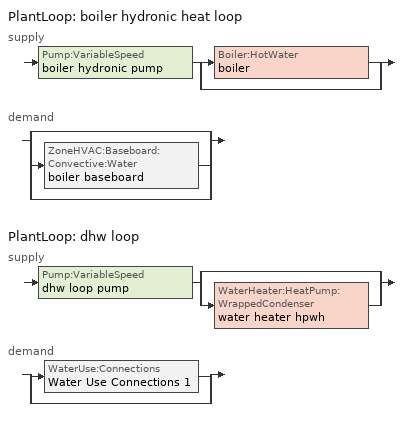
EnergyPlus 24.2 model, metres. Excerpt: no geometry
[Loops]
PlantLoop 'boiler hydronic heat loop'
 supply: Pump:VariableSpeed 'boiler hydronic pump' > split
  | Boiler:HotWater 'boiler'
  | bypass
 demand: split
  | bypass
  | ZoneHVAC:Baseboard:Convective:Water 'boiler baseboard'
  | bypass
PlantLoop 'dhw loop'
 supply: Pump:VariableSpeed 'dhw loop pump' > split
  | bypass
  | WaterHeater:HeatPump:WrappedCondenser 'water heater hpwh'
 demand: split
  | WaterUse:Connections 'Water Use Connections 1'
  | bypass
[ZoneControl:Thermostat]
conditioned space Thermostat: Zone or ZoneList=conditioned space; Control Type Schedule=conditioned space Thermostat Schedule; Control 1=conditioned space temperature setpoint; Temperature Difference Between Cutout And Setpoint {deltaC}=0
[ThermostatSetpoint:DualSetpoint]
conditioned space temperature setpoint: Heating Setpoint Temperature Schedule=heating setpoint; Cooling Setpoint Temperature Schedule=cooling setpoint
[ZoneHVAC:Baseboard:Convective:Water]
boiler baseboard: Availability Schedule=Always On Discrete; Heating Design Capacity Method=HeatingDesignCapacity; Heating Design Capacity {W}=10522.7; Heating Design Capacity Per Floor Area {W/m2}=0; Fraction of Autosized Heating Design Capacity=0.8; U-Factor Times Area Value {W/K}=757.636; Maximum Water Flow Rate {m3/s}=0.000453298; Convergence Tolerance=0.001
[Zone equipment]
conditioned space: boiler baseboard
[PlantLoop] Fluid Type=Water; Maximum Loop Temperature {C}=100; Minimum Loop Temperature {C}=0; Minimum Loop Flow Rate {m3/s}=0; Load Distribution Scheme=Optimal; Plant Loop Demand Calculation Scheme=SingleSetpoint; Common Pipe Simulation=None
Name | Plant Equipment Operation Scheme | Maximum Loop Flow Rate {m3/s} | Plant Loop Volume {m3}
boiler hydronic heat loop | boiler hydronic heat loop Operation Schemes | Autosize | Autocalculate
dhw loop | dhw loop Operation Schemes | 0.01 | 0.003
[Sizing:Plant] Loop Type=Heating; Sizing Option=NonCoincident; Zone Timesteps in Averaging Window=1; Coincident Sizing Factor Mode=None
Name | Design Loop Exit Temperature {C} | Loop Design Temperature Difference {deltaC}
boiler hydronic heat loop | 82.2222 | 11.1111
dhw loop | 51.6667 | 5.55556
[Pump:VariableSpeed] Motor Efficiency=0.85; Fraction of Motor Inefficiencies to Fluid Stream=0; Coefficient 1 of the Part Load Performance Curve=0; Coefficient 2 of the Part Load Performance Curve=1; Coefficient 3 of the Part Load Performance Curve=0; Coefficient 4 of the Part Load Performance Curve=0; Design Minimum Flow Rate {m3/s}=0; Pump Control Type=Intermittent; Skin Loss Radiative Fraction=0.5; Design Power Sizing Method=PowerPerFlowPerPressure; Design Electric Power per Unit Flow Rate {W/(m3/s)}=348701.1; Design Shaft Power per Unit Flow Rate per Unit Head {W/((m3/s)-Pa)}=1.28205; Design Minimum Flow Rate Fraction=0
Name | Design Maximum Flow Rate {m3/s} | Design Pump Head {Pa} | Design Power Consumption {W}
boiler hydronic pump | 0.00594952 | 20000 | 158.654
dhw loop pump | 0.01 | 1 | 0
[Boiler:HotWater]
boiler: Fuel Type=FuelOilNo2; Nominal Capacity {W}=10522.7; Nominal Thermal Efficiency=0.8; Efficiency Curve Temperature Evaluation Variable=LeavingBoiler; Normalized Boiler Efficiency Curve=NonCondensingBoilerEff; Design Water Flow Rate {m3/s}=Autosize; Minimum Part Load Ratio=0; Maximum Part Load Ratio=1; Optimum Part Load Ratio=1; Water Outlet Upper Temperature Limit {C}=99.9; Boiler Flow Mode=LeavingSetpointModulated; On Cycle Parasitic Electric Load {W}=0; Sizing Factor=1; Off Cycle Parasitic Fuel Load {W}=0
[SetpointManager:Scheduled] Control Variable=Temperature
Name | Schedule
boiler hydronic heat loop setpoint manager | boiler hydronic heat supply setpoint
Setpoint Manager Scheduled 1 | dhw temp
[PlantEquipmentOperationSchemes] Control Scheme Object Type 1=PlantEquipmentOperation:HeatingLoad; Control Scheme Schedule Name 1=Always On Discrete
Name | Control Scheme Name 1
boiler hydronic heat loop Operation Schemes | boiler hydronic heat loop Heating Operation Scheme
dhw loop Operation Schemes | dhw loop Heating Operation Scheme
[PlantEquipmentOperation:HeatingLoad] Load Range Lower Limit 1 {W}=0; Load Range Upper Limit 1 {W}=1000000000
Name | Range Equipment List Name 1
boiler hydronic heat loop Heating Operation Scheme | boiler hydronic heat loop Heating Equipment List
dhw loop Heating Operation Scheme | dhw loop Heating Equipment List
[PlantEquipmentList]
boiler hydronic heat loop Heating Equipment List: Boiler:HotWater, boiler
dhw loop Heating Equipment List: WaterHeater:HeatPump:WrappedCondenser, water heater hpwh
[WaterHeater:Stratified]
water heater tank: Tank Volume {m3}=0.170344; Tank Height {m}=1.0335; Tank Shape=VerticalCylinder; Maximum Temperature Limit {C}=90; Heater Priority Control=MasterSlave; Heater 1 Setpoint Temperature Schedule=water heater TopElementSetpoint; Heater 1 Deadband Temperature Difference {deltaC}=18.5; Heater 1 Capacity {W}=4500.11; Heater 1 Height {m}=0.818187; Heater 2 Setpoint Temperature Schedule=water heater BottomElementSetpoint; Heater 2 Deadband Temperature Difference {deltaC}=3.89; Heater 2 Capacity {W}=4500.11; Heater 2 Height {m}=0.215312; Heater Fuel Type=Electricity; Heater Thermal Efficiency=1; Off Cycle Parasitic Fuel Consumption Rate {W}=3; Off Cycle Parasitic Fuel Type=Electricity; Off Cycle Parasitic Heat Fraction to Tank=0; Off Cycle Parasitic Height {m}=0; On Cycle Parasitic Fuel Consumption Rate {W}=3; On Cycle Parasitic Fuel Type=Electricity; On Cycle Parasitic Heat Fraction to Tank=0; On Cycle Parasitic Height {m}=0; Ambient Temperature Indicator=Schedule; Ambient Temperature Schedule=water heater Tamb act; Uniform Skin Loss Coefficient per Unit Area to Ambient Temperature {W/m2-K}=1.04512; Skin Loss Fraction to Zone=1; Off Cycle Flue Loss Coefficient to Ambient Temperature {W/K}=0; Off Cycle Flue Loss Fraction to Zone=1; Use Side Effectiveness=1; Use Side Inlet Height {m}=0; Use Side Outlet Height {m}=Autocalculate; Source Side Effectiveness=1; Source Side Inlet Height {m}=0; Source Side Outlet Height {m}=0; Inlet Mode=Fixed; Use Side Design Flow Rate {m3/s}=0.00283433; Source Side Design Flow Rate {m3/s}=0; Indirect Water Heating Recovery Time {hr}=1.5; Number of Nodes=6; Additional Destratification Conductivity {W/m-K}=0; Node 1 Additional Loss Coefficient {W/K}=0; Node 2 Additional Loss Coefficient {W/K}=0; Node 3 Additional Loss Coefficient {W/K}=0; Node 4 Additional Loss Coefficient {W/K}=0; Node 5 Additional Loss Coefficient {W/K}=0; Node 6 Additional Loss Coefficient {W/K}=0
[WaterHeater:Sizing]
water heater tank: Design Mode=PeakDraw; Time Storage Can Meet Peak Draw {hr}=0.538503; Time for Tank Recovery {hr}=0; Nominal Tank Volume for Autosizing Plant Connections {m3}=1
[WaterHeater:HeatPump:WrappedCondenser]
water heater hpwh: Compressor Setpoint Temperature Schedule=water heater setpoint; Dead Band Temperature Difference {deltaC}=3.89; Condenser Bottom Location {m}=0.0430625; Condenser Top Location {m}=0.559813; Evaporator Air Flow Rate {m3/s}=0.0854225; Inlet Air Configuration=Schedule; Inlet Air Temperature Schedule=water heater Tamb act; Inlet Air Humidity Schedule=water heater RHamb act; Tank=water heater tank; DX Coil=water heater coil; Minimum Inlet Air Temperature for Compressor Operation {C}=5.55556; Maximum Inlet Air Temperature for Compressor Operation {C}=48.8889; Compressor Location=Schedule; Compressor Ambient Temperature Schedule=water heater Tamb act; Fan=water heater fan; Fan Placement=DrawThrough; On Cycle Parasitic Electric Load {W}=0; Off Cycle Parasitic Electric Load {W}=0; Parasitic Heat Rejection Location=Outdoors; Inlet Air Mixer Schedule=Always On Discrete; Tank Element Control Logic=MutuallyExclusive; Control Sensor 1 Height In Stratified Tank {m}=0.818187; Control Sensor 1 Weight=0.75; Control Sensor 2 Height In Stratified Tank {m}=0.301438
[Coil:WaterHeating:AirToWaterHeatPump:Wrapped]
water heater coil: Rated Heating Capacity {W}=2018.38; Rated COP {W/W}=4.036802; Rated Sensible Heat Ratio=0.88; Rated Evaporator Inlet Air Dry-Bulb Temperature {C}=19.7222; Rated Evaporator Inlet Air Wet-Bulb Temperature {C}=13.561; Rated Condenser Water Temperature {C}=48.89; Rated Evaporator Air Flow Rate {m3/s}=0.0854225; Evaporator Fan Power Included in Rated COP=Yes; Crankcase Heater Capacity {W}=0; Maximum Ambient Temperature for Crankcase Heater Operation {C}=0; Evaporator Air Temperature Type for Curve Objects=WetBulbTemperature; Heating Capacity Function of Temperature Curve=HPWH-Cap-fT; Heating Capacity Function of Air Flow Fraction Curve=HPWH-Htg-Cap-FF; Heating COP Function of Temperature Curve=HPWH-COP-fT; Heating COP Function of Air Flow Fraction Curve=HPWH-Htg-COP-FF; Part Load Fraction Correlation Curve=HPWH-COP-fPLR
[Fan:SystemModel]
water heater fan: Availability Schedule=Always On Discrete; Design Maximum Air Flow Rate {m3/s}=0.0854225; Speed Control Method=Discrete; Electric Power Minimum Flow Rate Fraction=0.2; Design Pressure Rise {Pa}=500; Motor Efficiency=1; Motor In Air Stream Fraction=1; Design Electric Power Consumption {W}=Autosize; Design Power Sizing Method=PowerPerFlow; Electric Power Per Unit Flow Rate {W/(m3/s)}=97.8923; Electric Power Per Unit Flow Rate Per Unit Pressure {W/((m3/s)-Pa)}=1.66667; Fan Total Efficiency=0.7; Motor Loss Radiative Fraction=0; Number of Speeds=1
[WaterUse:Connections]
Water Use Connections 1: Drain Water Heat Exchanger Type=None; Drain Water Heat Exchanger Destination=Plant; Water Use Equipment Name 1=dhw fixtures; Water Use Equipment Name 2=dhw distribution waste; Water Use Equipment Name 3=clothes washer; Water Use Equipment Name 4=dishwasher
[WaterUse:Equipment]
Name | Peak Flow Rate {m3/s} | Flow Rate Fraction Schedule | Target Temperature Schedule
dhw fixtures | 1.73534e-05 | hot_water_fixtures | mixed water temperature schedule
dhw distribution waste | 9.02984e-06 | hot_water_fixtures | mixed water temperature schedule
clothes washer | 1.83203e-06 | hot_water_clothes_washer
[EnergyManagementSystem:InternalVariable]
boiler_hydronic_pump_rated_mfr: Internal Data Index Key=boiler hydronic pump; Internal Data Type=Pump Maximum Mass Flow Rate
[EnergyManagementSystem:Sensor]
Name | Output:Variable or Output:Meter Index Key | Output:Variable or Output:Meter
boiler_baseboard_s | boiler baseboard | Baseboard Total Heating Energy
boiler_hydronic_pump_mfr_s | boiler hydronic pump | Pump Mass Flow Rate
boiler_hydronic_pump_s | boiler hydronic pump | Pump Electricity Energy
boiler_plr_s | boiler | Boiler Part Load Ratio
conditioned_space_clg_unmet_s | conditioned space | Zone Cooling Setpoint Not Met Time
conditioned_space_htg_unmet_s | conditioned space | Zone Heating Setpoint Not Met Time
fridge_tin_s; tin_s; tin_s_1; water_heater_amb_temp | conditioned space | Zone Mean Air Temperature
ig_ee_conv_1 | clothes washer | Electric Equipment Convective Heating Energy
ig_ee_rad_1 | clothes washer | Electric Equipment Radiant Heating Energy
tout_s | conditioned space | Zone Outdoor Air Drybulb Temperature
water_heater_amb_rh | conditioned space | Zone Air Relative Humidity
water_heater_coil_energy | water heater coil | Cooling Coil Water Heating Electricity Rate
water_heater_fan_energy; water_heater_fan_pwr | water heater fan | Fan Electricity Rate
water_heater_lat_cool | water heater coil | Cooling Coil Latent Cooling Rate
water_heater_sens_cool | water heater coil | Cooling Coil Sensible Cooling Rate
water_heater_tank_energy | water heater tank | Water Heater Electricity Rate
water_heater_tank_off_cycle_parasitic | water heater tank | Water Heater Off Cycle Parasitic Electricity Rate
water_heater_tank_on_cycle_parasitic | water heater tank | Water Heater On Cycle Parasitic Electricity Rate
water_heater_tl | water heater tank | Water Heater Heat Loss Rate
win_s | conditioned space | Zone Air Humidity Ratio
[EnergyManagementSystem:Actuator]
Name | Actuated Component Unique | Actuated Component Type | Actuated Component Control Type
boiler_hydronic_pump_pressure_rise_act | boiler hydronic pump | Pump | Pump Pressure Rise
water_heater_RHamb_act | water heater RHamb act | Schedule:Constant | Schedule Value
water_heater_Tamb_act | water heater Tamb act | Schedule:Constant | Schedule Value
[EnergyManagementSystem:Program]
component_loads_program: Set loads_htg_walls = 0; Set loads_htg_rim_joists = 0; Set loads_htg_foundation_walls = 0; Set loads_htg_floors = 0; Set loads_htg_slabs = 0; Set loads_htg_ceilings = 0; Set loads_htg_roofs = 0; Set loads_htg_windows_conduction = 0; Set loads_htg_windows_solar = 0; Set loads_htg_doors = 0; Set loads_htg_skylights_conduction = 0; Set loads_htg_skylights_solar = 0; Set loads_htg_internal_mass = 0; Set loads_htg_intgains = 0; Set loads_htg_lighting = 0; Set loads_htg_infil = 0; Set loads_htg_mechvent = 0; Set loads_htg_natvent = 0; Set loads_htg_whf = 0; Set loads_htg_ducts = 0; Set loads_clg_walls = 0; Set loads_clg_rim_joists = 0; Set loads_clg_foundation_walls = 0; Set loads_clg_floors = 0; Set loads_clg_slabs = 0; Set loads_clg_ceilings = 0; Set loads_clg_roofs = 0; Set loads_clg_windows_conduction = 0; Set loads_clg_windows_solar = 0; Set loads_clg_doors = 0; Set loads_clg_skylights_conduction = 0; Set loads_clg_skylights_solar = 0; Set loads_clg_internal_mass = 0; Set loads_clg_intgains = 0; Set loads_clg_lighting = 0; Set loads_clg_infil = 0; Set loads_clg_mechvent = 0; Set loads_clg_natvent = 0; Set loads_clg_whf = 0; Set loads_clg_ducts = 0; Set hr_walls = 0; Set hr_walls = hr_walls + s_conv_2 + s_ig_2 + s_sol_2 + s_lgt_2 + s_surf_2; Set hr_walls = hr_walls + s_conv_3 + s_ig_3 + s_sol_3 + s_lgt_3 + s_surf_3; Set hr_walls = hr_walls + s_conv_4 + s_ig_4 + s_sol_4 + s_lgt_4 + s_surf_4; Set hr_walls = hr_walls + s_conv_5 + s_ig_5 + s_sol_5 + s_lgt_5 + s_surf_5; Set hr_rim_joists = 0; Set hr_foundation_walls = 0; Set hr_floors = 0; Set hr_slabs = 0; Set hr_slabs = hr_slabs + s_conv_1 + s_ig_1 + s_sol_1 + s_lgt_1 + s_surf_1; Set hr_ceilings = 0; Set hr_ceilings = hr_ceilings + s_conv + s_ig + s_sol + s_lgt + s_surf; Set hr_roofs = 0; Set hr_windows_conduction = 0; Set hr_windows_conduction = hr_windows_conduction + ss_conv_1; Set hr_windows_conduction = hr_windows_conduction + ss_ig_1; Set hr_windows_conduction = hr_windows_conduction + ss_surf_1; Set hr_windows_conduction = hr_windows_conduction + ss_conv_2; Set hr_windows_conduction = hr_windows_conduction + ss_ig_2; Set hr_windows_conduction = hr_windows_conduction + ss_surf_2; Set hr_windows_conduction = hr_windows_conduction + ss_conv_3; Set hr_windows_conduction = hr_windows_conduction + ss_ig_3; Set hr_windows_conduction = hr_windows_conduction + ss_surf_3; Set hr_windows_conduction = hr_windows_conduction + ss_conv_4; Set hr_windows_conduction = hr_windows_conduction + ss_ig_4; Set hr_windows_conduction = hr_windows_conduction + ss_surf_4; Set hr_windows_solar = 0; Set hr_windows_solar = hr_windows_solar - ss_trans_in * ZoneTimestep * 3600 + ss_back_out * ZoneTimestep * 3600 + ss_trans_out * ZoneTimestep * 3600; Set hr_windows_solar = hr_windows_solar - ss_trans_in_1 * ZoneTimestep * 3600 + ss_back_out_1 * ZoneTimestep * 3600 + ss_trans_out_1 * ZoneTimestep * 3600; Set hr_windows_solar = hr_windows_solar - ss_trans_in_2 * ZoneTimestep * 3600 + ss_back_out_2 * ZoneTimestep * 3600 + ss_trans_out_2 * ZoneTimestep * 3600; Set hr_windows_solar = hr_windows_solar - ss_trans_in_3 * ZoneTimestep * 3600 + ss_back_out_3 * ZoneTimestep * 3600 + ss_trans_out_3 * ZoneTimestep * 3600; Set hr_doors = 0; Set hr_doors = hr_doors + ss_sol; Set hr_doors = hr_doors + ss_lgt; Set hr_doors = hr_doors + ss_conv; Set hr_doors = hr_doors + ss_ig; Set hr_doors = hr_doors + ss_surf; Set hr_skylights_conduction = 0; Set hr_skylights_solar = 0; Set hr_internal_mass = 0; Set hr_internal_mass = hr_internal_mass + im_conv + im_ig + im_sol + im_lgt + im_surf; Set hr_internal_mass = hr_internal_mass + im_conv_1 + im_ig_1 + im_sol_1 + im_lgt_1 + im_surf_1; Set hr_intgains = 0; Set hr_intgains = hr_intgains - ig_ee_conv - ig_ee_rad - ig_ee_conv_1 - ig_ee_rad_1 - ig_ee_conv_2 - ig_ee_rad_2 - ig_ee_conv_3 - ig_ee_rad_3 - ig_ee_conv_4 - ig_ee_rad_4 - ig_ee_conv_5 - ig_ee_rad_5 - ig_ee_conv_6 - ig_ee_rad_6 - ig_ee_conv_7 - ig_ee_rad_7 - ig_ee_conv_8 - ig_ee_rad_8 - ig_ee_conv_9 - ig_ee_rad_9 - ig_ee_conv_10 - ig_ee_rad_10 - ig_oe_conv - ig_oe_rad - ig_oe_conv_1 - ig_oe_rad_1 - ig_oe_conv_2 - ig_oe_rad_2 - ig_oe_conv_3 - ig_oe_rad_3 - ig_oe_conv_4 - ig_oe_rad_4 - ig_oe_conv_5 - ig_oe_rad_5 - ig_oe_conv_6 - ig_oe_rad_6 - ig_ppl_conv - ig_ppl_rad; Set hr_lighting = 0; Set hr_lighting = hr_lighting - ig_lgt_conv - ig_lgt_rad - ig_lgt_vis; Set hr_infil = 0; Set hr_infil = hr_infil - airflow_gain + airflow_loss; Set hr_natvent = 0; Set hr_natvent = hr_natvent - airflow_gain_1 + airflow_loss_1; Set hr_whf = 0; Set hr_whf = hr_whf - airflow_gain_2 + airflow_loss_2; Set hr_mechvent = 0; Set hr_mechvent = hr_mechvent - mv_conv - mv_rad - mv_conv_1 - mv_rad_1 - mv_conv_2 - mv_rad_2 - mv_conv_3 - mv_rad_3 - mv_conv_4 - mv_rad_4 - mv_conv_5 - mv_rad_5; Set hr_ducts = 0; Set htg_mode = 0; Set clg_mode = 0; If (htg_load_cond > 0); Set htg_mode = 1.0; ElseIf (clg_load_cond > 0); Set clg_mode = 0.0; Else; Set htg_season = 0; Set clg_season = 0; If ((DayOfYear >= 1) && (DayOfYear <= 365)); Set clg_season = 1; EndIf; If ((DayOfYear >= 1) && (DayOfYear <= 365)); Set htg_season = 1; EndIf; If ((airflow_gain_1 <> 0) || (airflow_loss_1 <> 0)) && (clg_season == 1); Set clg_mode = 0.0; ElseIf ((airflow_gain_2 <> 0) || (airflow_loss_2 <> 0)) && (clg_season == 1); Set clg_mode = 0.0; Else; Set Tmid_setpoint = (htg_sp_s_1 + clg_sp_s_1) / 2; If (tin_s_1 > Tmid_setpoint) && (clg_season == 1); Set clg_mode = 0.0; ElseIf (tin_s_1 < Tmid_setpoint) && (htg_season == 1); Set htg_mode = 1.0; EndIf; EndIf; EndIf; Set loads_htg_walls = loads_htg_walls + (hr_walls * htg_mode * 1); Set loads_htg_rim_joists = loads_htg_rim_joists + (hr_rim_joists * htg_mode * 1); Set loads_htg_foundation_walls = loads_htg_foundation_walls + (hr_foundation_walls * htg_mode * 1); Set loads_htg_floors = loads_htg_floors + (hr_floors * htg_mode * 1); Set loads_htg_slabs = loads_htg_slabs + (hr_slabs * htg_mode * 1); Set loads_htg_ceilings = loads_htg_ceilings + (hr_ceilings * htg_mode * 1); Set loads_htg_roofs = loads_htg_roofs + (hr_roofs * htg_mode * 1); Set loads_htg_windows_conduction = loads_htg_windows_conduction + (hr_windows_conduction * htg_mode * 1); Set loads_htg_windows_solar = loads_htg_windows_solar + (hr_windows_solar * htg_mode * 1); Set loads_htg_doors = loads_htg_doors + (hr_doors * htg_mode * 1); Set loads_htg_skylights_conduction = loads_htg_skylights_conduction + (hr_skylights_conduction * htg_mode * 1); Set loads_htg_skylights_solar = loads_htg_skylights_solar + (hr_skylights_solar * htg_mode * 1); Set loads_htg_internal_mass = loads_htg_internal_mass + (hr_internal_mass * htg_mode * 1); Set loads_htg_intgains = loads_htg_intgains + (hr_intgains * htg_mode * 1); Set loads_htg_lighting = loads_htg_lighting + (hr_lighting * htg_mode * 1); Set loads_htg_infil = loads_htg_infil + (hr_infil * htg_mode * 1); Set loads_htg_mechvent = loads_htg_mechvent + (hr_mechvent * htg_mode * 1); Set loads_htg_natvent = loads_htg_natvent + (hr_natvent * htg_mode * 1); Set loads_htg_whf = loads_htg_whf + (hr_whf * htg_mode * 1); Set loads_htg_ducts = loads_htg_ducts + (hr_ducts * htg_mode * 1); Set loads_clg_walls = loads_clg_walls + (-hr_walls * clg_mode * 1); Set loads_clg_rim_joists = loads_clg_rim_joists + (-hr_rim_joists * clg_mode * 1); Set loads_clg_foundation_walls = loads_clg_foundation_walls + (-hr_foundation_walls * clg_mode * 1); Set loads_clg_floors = loads_clg_floors + (-hr_floors * clg_mode * 1); Set loads_clg_slabs = loads_clg_slabs + (-hr_slabs * clg_mode * 1); Set loads_clg_ceilings = loads_clg_ceilings + (-hr_ceilings * clg_mode * 1); Set loads_clg_roofs = loads_clg_roofs + (-hr_roofs * clg_mode * 1); Set loads_clg_windows_conduction = loads_clg_windows_conduction + (-hr_windows_conduction * clg_mode * 1); Set loads_clg_windows_solar = loads_clg_windows_solar + (-hr_windows_solar * clg_mode * 1); Set loads_clg_doors = loads_clg_doors + (-hr_doors * clg_mode * 1); Set loads_clg_skylights_conduction = loads_clg_skylights_conduction + (-hr_skylights_conduction * clg_mode * 1); Set loads_clg_skylights_solar = loads_clg_skylights_solar + (-hr_skylights_solar * clg_mode * 1); Set loads_clg_internal_mass = loads_clg_internal_mass + (-hr_internal_mass * clg_mode * 1); Set loads_clg_intgains = loads_clg_intgains + (-hr_intgains * clg_mode * 1); Set loads_clg_lighting = loads_clg_lighting + (-hr_lighting * clg_mode * 1); Set loads_clg_infil = loads_clg_infil + (-hr_infil * clg_mode * 1); Set loads_clg_mechvent = loads_clg_mechvent + (-hr_mechvent * clg_mode * 1); Set loads_clg_natvent = loads_clg_natvent + (-hr_natvent * clg_mode * 1); Set loads_clg_whf = loads_clg_whf + (-hr_whf * clg_mode * 1); Set loads_clg_ducts = loads_clg_ducts + (-hr_ducts * clg_mode * 1)
[Schedule:Constant]
Name | Hourly Value
Always On Discrete | 1
boiler hydronic heat supply setpoint | 82.2222
dhw temp; water heater setpoint | 51.6667
mixed water temperature schedule | 40.5556
water heater BottomElementSetpoint; water heater TopElementSetpoint | 0
water heater RHamb act | 0.5
water heater Tamb act | 23
[Schedule:Day:Interval]
heating setpoint day: No, 09:00, 16.6667, 24:00, 18.3333
heating setpoint default day; cooling setpoint default day: No, 24:00, 0
cooling setpoint day: No, 24:00, 25.5556
[Schedule:Week:Daily]
heating setpoint Week Rule - Jan1-Dec31: heating setpoint day, heating setpoint day, heating setpoint day, heating setpoint day, heating setpoint day, heating setpoint day, heating setpoint day, heating setpoint default day, heating setpoint default day, heating setpoint default day, heating setpoint default day, heating setpoint default day
cooling setpoint Week Rule - Jan1-Dec31: cooling setpoint day, cooling setpoint day, cooling setpoint day, cooling setpoint day, cooling setpoint day, cooling setpoint day, cooling setpoint day, cooling setpoint default day, cooling setpoint default day, cooling setpoint default day, cooling setpoint default day, cooling setpoint default day
[Schedule:Year]
heating setpoint: heating setpoint Week Rule - Jan1-Dec31, 1, 1, 12, 31
cooling setpoint: cooling setpoint Week Rule - Jan1-Dec31, 1, 1, 12, 31
[Schedule:File] File=in.schedules.csv; Rows to Skip at Top=1; Number of Hours of Data=8760; Column Separator=Comma; Interpolate to Timestep=Yes; Minutes per Item=15; Adjust Schedule for Daylight Savings=Yes
Name | Column Number
dishwasher | 6
hot_water_clothes_washer | 7
hot_water_fixtures | 11
[Schedule:Compact]
conditioned space Thermostat Schedule: Through: 12/31, For: AllDays, Until: 24:00, 4
[Curve:Bicubic]
NonCondensingBoilerEff: Coefficient1 Constant=1.11172; Coefficient2 x=0.0786141; Coefficient3 x**2=-0.400426; Coefficient4 y=0; Coefficient5 y**2=-0.000156783; Coefficient6 x*y=0.0093846; Coefficient7 x**3=0.234258; Coefficient8 y**3=1.32927e-06; Coefficient9 x**2*y=-0.0044467; Coefficient10 x*y**2=-1.22498e-05; Minimum Value of x {BasedOnField A2}=0.1; Maximum Value of x {BasedOnField A2}=1; Minimum Value of y {BasedOnField A3}=20; Maximum Value of y {BasedOnField A3}=80
[Curve:Biquadratic] Minimum Value of x {BasedOnField A2}=0; Maximum Value of x {BasedOnField A2}=100; Minimum Value of y {BasedOnField A3}=0; Maximum Value of y {BasedOnField A3}=100
Name | Coefficient1 Constant | Coefficient2 x | Coefficient3 x**2 | Coefficient4 y | Coefficient5 y**2 | Coefficient6 x*y
HPWH-Cap-fT | 0.563 | 0.0437 | 3.9e-05 | 0.0055 | -0.000148 | -0.000145
HPWH-COP-fT | 1.1332 | 0.063 | -9.79e-05 | -0.00972 | -2.14e-05 | -0.000686
[Curve:Cubic] Coefficient1 Constant=1; Coefficient2 x=0; Coefficient3 x**2=0; Coefficient4 x**3=0; Minimum Value of x {BasedOnField A2}=0
Name | Maximum Value of x {BasedOnField A2}
HPWH-Htg-Cap-FF; HPWH-Htg-COP-FF | 100
HPWH-COP-fPLR | 1
